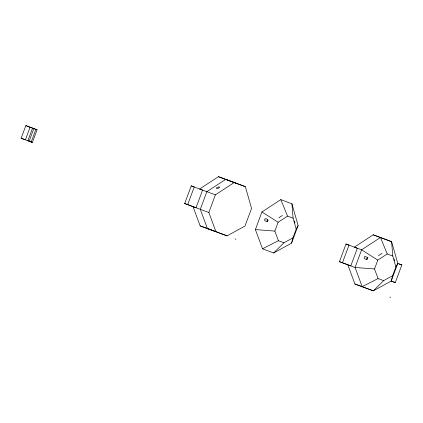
<?xml version="1.0" encoding="UTF-8"?>
<svg xmlns="http://www.w3.org/2000/svg" width="423" height="423" viewBox="0 0 423 423"><rect width="100%" height="100%" fill="white"/><g stroke="black" fill="none" stroke-linecap="round" stroke-linejoin="round"><path stroke-width="0.63" d="M291.542 243.172L292.922 237.874L296.206 229.049L298.104 225.517L291.923 203.796L280.798 199.619L261.948 211.939L255.386 229.594L262.509 248.793L273.633 252.97L291.542 243.172L298.104 225.517M339.452 261.663L342.44 262.762L349.007 245.107L346.014 244.008L339.452 261.663L347.796 264.793L354.918 283.997L373.308 290.844L391.217 281.046L392.597 275.748L395.88 266.918L397.779 263.392L391.598 241.665L373.202 234.818L354.358 247.143M21.15 138.236L25.84 125.626L30.112 127.196L37.065 129.808L32.375 142.419L21.15 138.236L25.422 139.807L30.112 127.196M32.571 128.121L27.881 140.732L32.375 142.419M29.161 141.203L33.851 128.592L37.065 129.808M35.892 129.359L31.202 141.969L29.922 141.494M184.682 203.537L191.244 185.882L194.236 186.982L187.669 204.637L184.682 203.537L208.835 212.483L215.957 231.682L200.148 225.871L193.025 206.673M208.835 212.483L215.402 194.829L234.247 182.509L245.372 186.686L251.558 208.407L244.991 226.062L227.082 235.86L200.148 225.871M292.922 237.874L283.97 242.776L278.408 240.687L274.844 231.085L278.128 222.26L287.55 216.1L293.113 218.189L296.206 229.049M392.597 275.748L383.645 280.65L378.083 278.556L374.519 268.959L377.802 260.129L387.225 253.969L392.787 256.058L395.88 266.918M391.217 281.046L397.779 263.392M391.101 281.057L395.283 282.606L401.85 264.951L397.668 263.407M267.516 219.891L267.04 220.431L267.304 221.774M273.633 252.97L283.97 242.776M383.645 280.65L373.308 290.844L354.918 283.997M234.247 182.509L218.437 176.692L199.587 189.018L215.402 194.829M262.509 248.793L278.408 240.687M378.083 278.556L362.183 286.667L355.061 267.463L361.623 249.813L380.473 237.488L387.225 253.969M367.931 257.512L366.715 258.305L366.974 259.643M255.386 229.594L274.844 231.085M374.519 268.959L355.061 267.463L347.796 264.793M245.372 186.686L218.437 176.692M354.955 247.36L361.623 249.813L377.802 260.129M398.857 263.852L401.85 264.951M235.04 238.932L235.897 239.249M389.81 297.057L390.667 297.374M236.827 183.545L225.702 179.363L206.852 191.688L200.291 209.343L207.413 228.542L227.082 235.86M373.202 234.818L391.598 241.665L392.787 256.058M191.244 185.882L202.58 190.117L196.013 207.767L187.669 204.637M346.014 244.008L357.35 248.243L350.783 265.893L342.44 262.762M25.84 125.626L32.793 128.238M391.111 281.041L395.283 282.606M261.948 211.939L278.128 222.26M280.798 199.619L287.55 216.1M291.923 203.796L293.113 218.189M394.035 258.717A14.461 10.644 -69.8 0 1 394.643 260.848M378.495 255.857A14.461 10.644 -69.8 0 1 382.18 253.446M294.366 220.848A14.461 10.644 -69.8 0 1 294.968 222.979M278.826 217.982A14.461 10.644 -69.8 0 1 282.511 215.571M216.666 187.907L216.708 188.637L218.146 188.452L219.743 187.093L218.887 186.776L216.666 187.907M265.041 218.961L264.576 220.224L265.047 220.922L266.802 221.578L268.092 220.811L267.616 219.394L265.856 218.739L265.041 218.961M364.716 256.835L364.245 258.093L364.721 258.797L366.477 259.452L367.761 258.686L367.291 257.263L365.53 256.613L364.716 256.835"/></g></svg>
